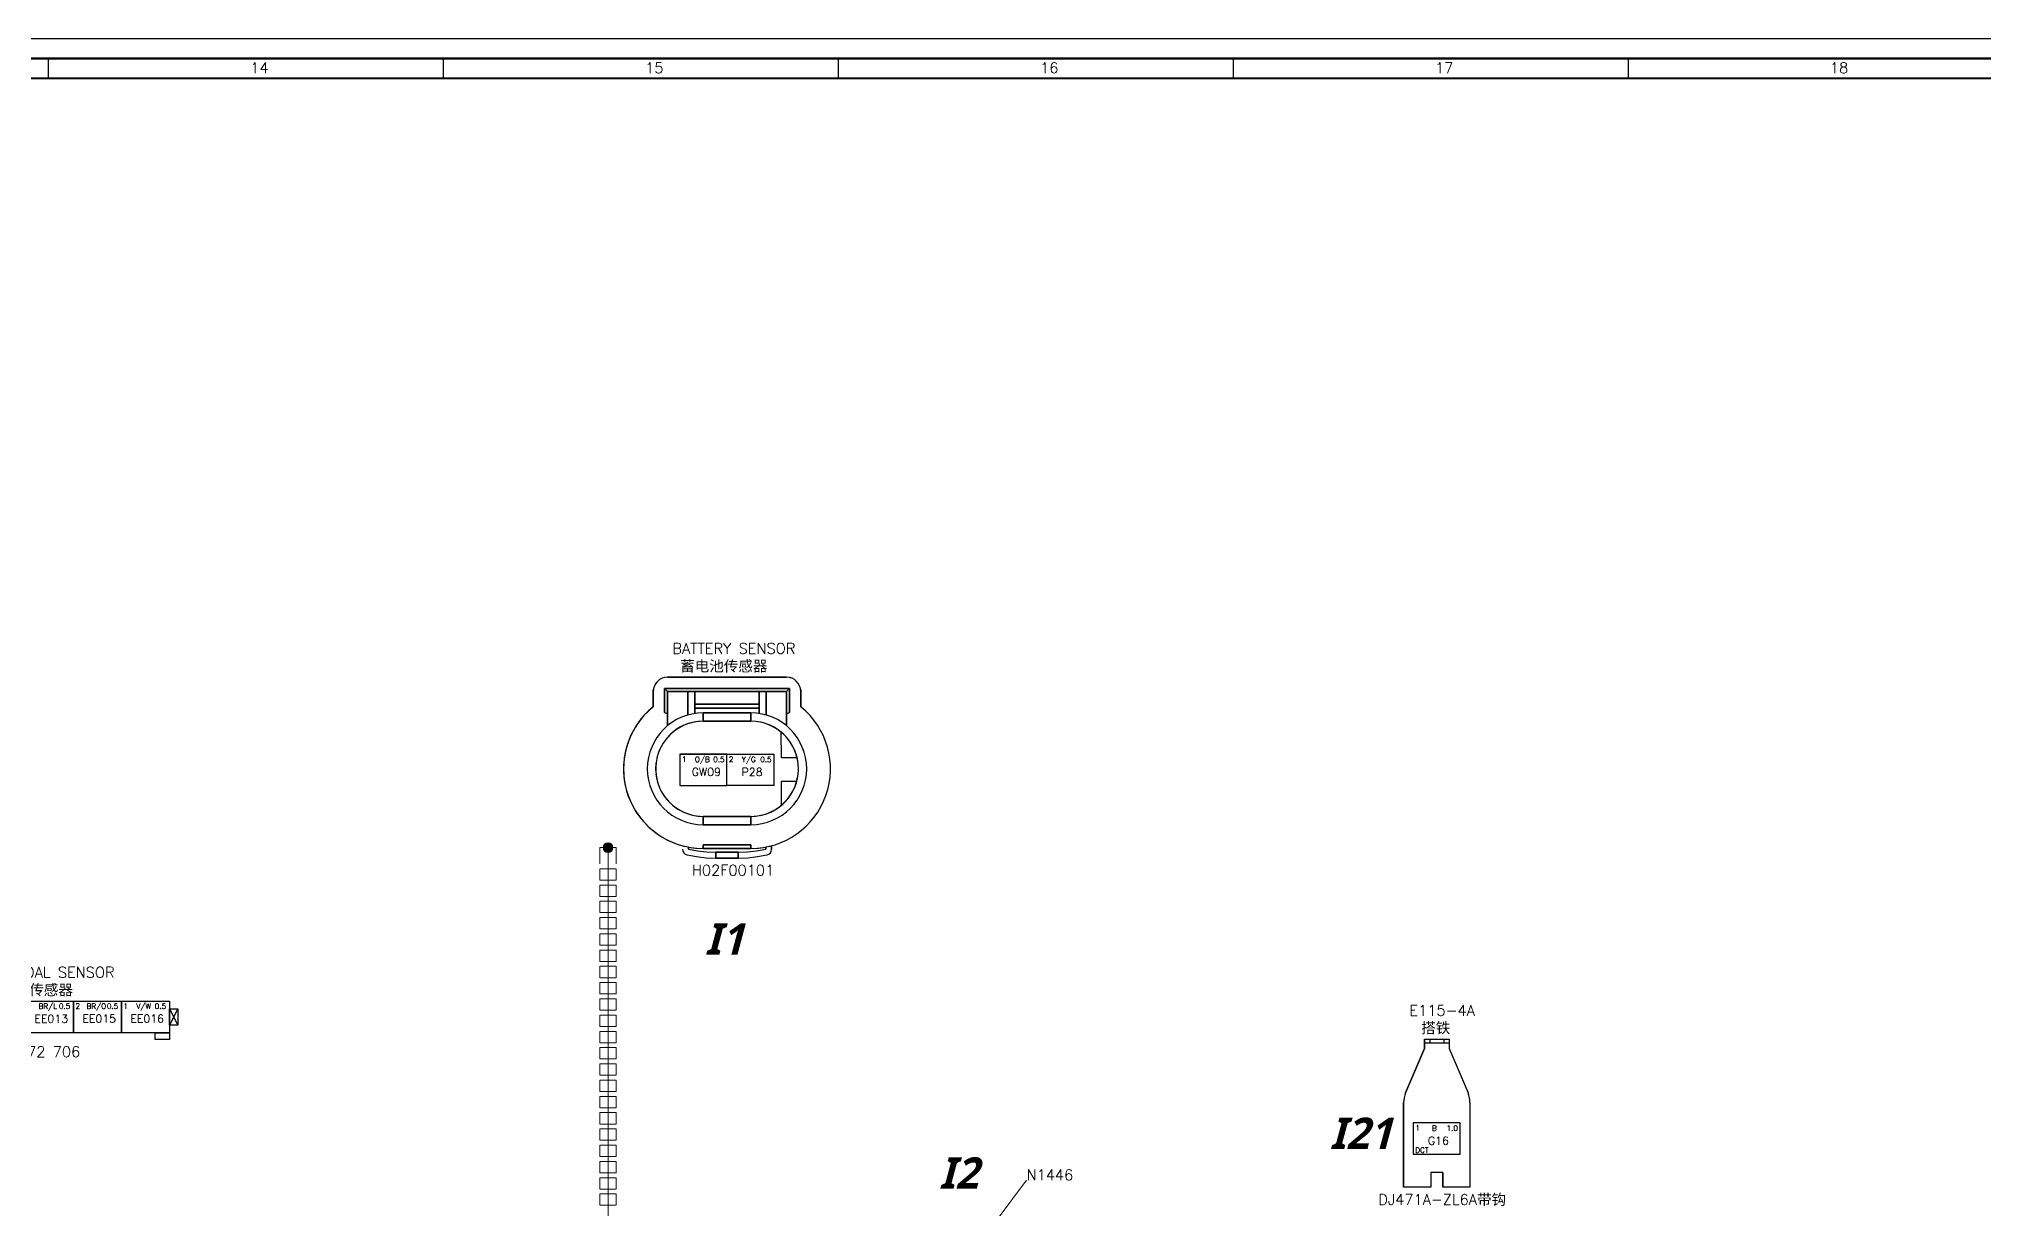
# Model space of a CAD drawing. Header units: millimetres. Extents: x 6 to 3615, y 6 to 858.
# Drawn here: x 1339.8 to 1838, y 557.9 to 857.5 of the extents above; entities that cross this region are included whole.
import ezdxf

# ---------------------------------------------------------------- set-up
doc = ezdxf.new("R2010")
doc.units = ezdxf.units.MM
doc.styles.add('SegoeUIBoldItalic_Style', font='segoeuiz.ttf')
doc.styles.add('Simplex_Style', font='simplex_.ttf')

msp = doc.modelspace()

# ---------------------------------------------------------------- hatches: boundary and pattern name
h = msp.add_hatch(color=0)
edge = h.paths.add_edge_path()
edge.add_arc((1485.65, 650.27), 1.25, 0, 360)
h = msp.add_hatch(color=0)
edge = h.paths.add_edge_path()
edge.add_arc((1485.65, 650.27), 1.25, 0, 360)

# ---------------------------------------------------------------- linework, layer by layer
at = {"color": 0, "linetype": 'Continuous', "lineweight": 30, "flags": 128}
for points in [[(3615.15, 857.52), (1208.83, 857.52)], [(1342.32, 847.4), (1342.32, 852.46)], [(1443.51, 847.4), (1443.51, 852.46)], [(1544.7, 847.4), (1544.7, 852.46)], [(1645.9, 847.4), (1645.9, 852.46)], [(1747.09, 847.4), (1747.09, 852.46)], [(31.89, 847.4), (3610.09, 847.4)], [(3610.09, 847.43), (1234.13, 847.43)], [(3610.09, 847.43), (1234.13, 847.43)], [(1500.9, 693.93), (1500.16, 693.86), (1499.48, 693.65), (1498.85, 693.31), (1498.32, 692.86), (1497.87, 692.32), (1497.53, 691.7), (1497.32, 691.02), (1497.24, 690.28)], [(1500.9, 693.93), (1500.16, 693.86), (1499.48, 693.65), (1498.85, 693.31), (1498.32, 692.86), (1497.87, 692.32), (1497.53, 691.7), (1497.32, 691.02), (1497.24, 690.28)], [(1498.06, 692.59), (1497.77, 692.16)], [(1500.13, 693.85), (1499.52, 693.66)], [(1535.04, 690.28), (1534.96, 691.02), (1534.75, 691.7), (1534.41, 692.32), (1533.97, 692.86), (1533.42, 693.31), (1532.8, 693.65), (1532.12, 693.86), (1531.38, 693.93)], [(1535.04, 690.28), (1534.96, 691.02), (1534.75, 691.7), (1534.41, 692.32), (1533.97, 692.86), (1533.42, 693.31), (1532.8, 693.65), (1532.12, 693.86), (1531.38, 693.93)], [(1532.59, 693.73), (1532.17, 693.84)], [(1534.48, 692.21), (1533.87, 692.95)], [(1497.32, 691.03), (1497.24, 690.74)], [(1497.31, 691.01), (1497.24, 690.73)], [(1497.24, 690.74), (1497.24, 690.68), (1497.24, 690.74), (1497.24, 686.38), (1497.24, 690.28), (1497.24, 686.38)], [(1497.24, 690.68), (1497.24, 690.28), (1497.24, 690.68), (1497.26, 690.68)], [(1497.26, 690.62), (1497.24, 690.25)], [(1497.42, 691.4), (1497.33, 691.07)], [(1500.9, 690.28), (1500.9, 684.52), (1500.9, 690.28), (1500.14, 691.04), (1532.14, 691.04), (1531.38, 690.28), (1532.14, 691.04), (1500.14, 691.04), (1500.9, 690.28), (1531.38, 690.28), (1500.9, 690.28), (1531.38, 690.28), (1531.38, 684.52), (1532.14, 684.92), (1531.38, 684.52), (1531.38, 690.28), (1531.38, 681.49), (1531.38, 684.52), (1531.38, 681.49)], [(1524.37, 686.01), (1507.91, 686.01), (1524.37, 686.01), (1507.91, 686.01), (1507.91, 690.28), (1506.08, 690.28), (1506.08, 688.14), (1506.08, 690.28), (1502.42, 690.28), (1507.91, 690.28), (1507.91, 687.07), (1507.91, 690.28)], [(1526.2, 688.14), (1526.2, 684.23), (1526.2, 690.28), (1526.2, 688.14), (1526.2, 690.28)], [(1534.96, 691.06), (1534.88, 691.37)], [(1535.04, 690.74), (1534.96, 691.03)], [(1535.04, 690.74), (1534.97, 691.02)], [(1535.02, 690.68), (1535.04, 690.68), (1535.04, 690.74), (1535.04, 690.68), (1535.04, 690.74)], [(1497.19, 686.33), (1496.11, 685.39), (1495.1, 684.39), (1494.17, 683.33), (1493.33, 682.21), (1492.57, 681.04), (1491.89, 679.82), (1491.29, 678.57), (1490.79, 677.28), (1490.37, 675.96), (1490.04, 674.61), (1489.8, 673.24), (1489.66, 671.85), (1489.61, 670.45), (1489.66, 669.04), (1489.81, 667.63), (1490.06, 666.22), (1490.41, 664.83), (1490.85, 663.48), (1491.37, 662.17), (1491.99, 660.91), (1492.68, 659.7), (1493.46, 658.54), (1494.3, 657.44), (1495.22, 656.41), (1496.21, 655.43), (1497.27, 654.53), (1498.38, 653.7), (1499.55, 652.94), (1500.78, 652.26), (1502.06, 651.67), (1503.38, 651.16), (1504.75, 650.74)], [(1497.19, 686.33), (1495.98, 685.27), (1494.86, 684.13), (1493.85, 682.92), (1492.95, 681.64), (1492.15, 680.3), (1491.45, 678.91), (1490.86, 677.48), (1490.39, 676.01), (1490.02, 674.5), (1489.78, 672.97), (1489.64, 671.42), (1489.63, 669.87), (1489.73, 668.3), (1489.96, 666.74), (1490.31, 665.18), (1490.79, 663.65), (1491.39, 662.15), (1492.09, 660.72), (1492.9, 659.36), (1493.8, 658.08), (1494.79, 656.88), (1495.87, 655.76), (1497.03, 654.73), (1498.26, 653.79), (1499.55, 652.94), (1500.91, 652.2), (1502.33, 651.55), (1503.79, 651.02), (1505.3, 650.6), (1506.85, 650.29), (1508.43, 650.1), (1510.04, 650.04)], [(1497.19, 686.33), (1495.98, 685.27), (1494.86, 684.13), (1493.85, 682.92), (1492.95, 681.64), (1492.15, 680.3), (1491.45, 678.91), (1490.86, 677.48), (1490.39, 676.01), (1490.02, 674.5), (1489.78, 672.97), (1489.64, 671.42), (1489.63, 669.87), (1489.73, 668.3), (1489.96, 666.74), (1490.31, 665.18), (1490.79, 663.65), (1491.39, 662.15), (1492.09, 660.72), (1492.9, 659.36), (1493.8, 658.08), (1494.79, 656.88), (1495.87, 655.76), (1497.03, 654.73), (1498.26, 653.79), (1499.55, 652.94), (1500.91, 652.2), (1502.33, 651.55), (1503.79, 651.02), (1505.3, 650.6), (1506.85, 650.29), (1508.43, 650.1), (1510.04, 650.04)], [(1510.04, 684.79), (1508.58, 684.72), (1507.16, 684.5), (1505.78, 684.15), (1504.47, 683.66), (1503.21, 683.06), (1502.03, 682.34), (1500.93, 681.52), (1499.91, 680.59), (1498.99, 679.58), (1498.16, 678.47), (1497.45, 677.29), (1496.84, 676.04), (1496.36, 674.72), (1496.01, 673.35), (1495.79, 671.93), (1495.71, 670.46), (1495.79, 669), (1496.01, 667.58), (1496.36, 666.2), (1496.84, 664.89), (1497.45, 663.64), (1498.16, 662.46), (1498.99, 661.35), (1499.91, 660.33), (1500.93, 659.41), (1502.03, 658.58), (1503.21, 657.86), (1504.47, 657.26), (1505.78, 656.78), (1507.16, 656.43), (1508.58, 656.21), (1510.04, 656.14)], [(1510.04, 684.79), (1508.58, 684.72), (1507.16, 684.5), (1505.78, 684.15), (1504.47, 683.66), (1503.21, 683.06), (1502.03, 682.34), (1500.93, 681.52), (1499.91, 680.59), (1498.99, 679.58), (1498.16, 678.47), (1497.45, 677.29), (1496.84, 676.04), (1496.36, 674.72), (1496.01, 673.35), (1495.79, 671.93), (1495.71, 670.46), (1495.79, 669), (1496.01, 667.58), (1496.36, 666.2), (1496.84, 664.89), (1497.45, 663.64), (1498.16, 662.46), (1498.99, 661.35), (1499.91, 660.33), (1500.93, 659.41), (1502.03, 658.58), (1503.21, 657.86), (1504.47, 657.26), (1505.78, 656.78), (1507.16, 656.43), (1508.58, 656.21), (1510.04, 656.14)], [(1510.04, 684.79), (1508.58, 684.72), (1507.16, 684.5), (1505.78, 684.15), (1504.47, 683.66), (1503.21, 683.06), (1502.03, 682.34), (1500.93, 681.52), (1499.91, 680.59), (1498.99, 679.58), (1498.16, 678.47), (1497.45, 677.29), (1496.84, 676.04), (1496.36, 674.72), (1496.01, 673.35), (1495.79, 671.93), (1495.71, 670.46), (1495.79, 669), (1496.01, 667.58), (1496.36, 666.2), (1496.84, 664.89), (1497.45, 663.64), (1498.16, 662.46), (1498.99, 661.35), (1499.91, 660.33), (1500.93, 659.41), (1502.03, 658.58), (1503.21, 657.86), (1504.47, 657.26), (1505.78, 656.78), (1507.16, 656.43), (1508.58, 656.21), (1510.04, 656.14)], [(1510.05, 682.66), (1508.67, 682.58), (1507.3, 682.34), (1505.97, 681.95), (1504.68, 681.41)], [(1510.05, 682.66), (1508.67, 682.58), (1507.3, 682.35), (1505.97, 681.96), (1504.68, 681.42)], [(1508.19, 682.52), (1506.45, 682.11)], [(1507.91, 686.01), (1507.91, 684.63), (1507.91, 686.01), (1507.91, 684.62)], [(1508.17, 682.51), (1508.06, 682.49)], [(1510.02, 682.66), (1509.08, 682.62), (1508.14, 682.51)], [(1510.02, 682.66), (1509.08, 682.62), (1508.14, 682.51)], [(1522.23, 650.04), (1523.84, 650.1), (1525.43, 650.29), (1526.97, 650.6), (1528.48, 651.02), (1529.95, 651.55), (1531.36, 652.2), (1532.72, 652.94), (1534.02, 653.79), (1535.25, 654.73), (1536.41, 655.76), (1537.48, 656.88), (1538.48, 658.08), (1539.38, 659.36), (1540.18, 660.72), (1540.89, 662.15), (1541.49, 663.65), (1541.96, 665.18), (1542.32, 666.74), (1542.54, 668.3), (1542.65, 669.87), (1542.64, 671.42), (1542.5, 672.97), (1542.25, 674.5), (1541.89, 676.01), (1541.41, 677.48), (1540.83, 678.91), (1540.13, 680.3), (1539.33, 681.64), (1538.42, 682.92), (1537.41, 684.13), (1536.3, 685.27), (1535.09, 686.33)], [(1522.23, 650.04), (1523.84, 650.1), (1525.43, 650.29), (1526.97, 650.6), (1528.48, 651.02), (1529.95, 651.55), (1531.36, 652.2), (1532.72, 652.94), (1534.02, 653.79), (1535.25, 654.73), (1536.41, 655.76), (1537.48, 656.88), (1538.48, 658.08), (1539.38, 659.36), (1540.18, 660.72), (1540.89, 662.15), (1541.49, 663.65), (1541.96, 665.18), (1542.32, 666.74), (1542.54, 668.3), (1542.65, 669.87), (1542.64, 671.42), (1542.5, 672.97), (1542.25, 674.5), (1541.89, 676.01), (1541.41, 677.48), (1540.83, 678.91), (1540.13, 680.3), (1539.33, 681.64), (1538.42, 682.92), (1537.41, 684.13), (1536.3, 685.27), (1535.09, 686.33)], [(1522.23, 656.14), (1523.7, 656.21), (1525.12, 656.43), (1526.49, 656.78), (1527.81, 657.26), (1529.06, 657.86), (1530.24, 658.58), (1531.35, 659.41), (1532.36, 660.33), (1533.29, 661.35), (1534.11, 662.46), (1534.83, 663.64), (1535.43, 664.89), (1535.92, 666.2), (1536.27, 667.58), (1536.49, 669), (1536.56, 670.46), (1536.49, 671.93), (1536.27, 673.35), (1535.92, 674.72), (1535.43, 676.04), (1534.83, 677.29), (1534.11, 678.47), (1533.29, 679.58), (1532.36, 680.59), (1531.35, 681.52), (1530.24, 682.34), (1529.06, 683.06), (1527.81, 683.66), (1526.49, 684.15), (1525.12, 684.5), (1523.7, 684.72), (1522.23, 684.79)], [(1522.23, 656.14), (1523.7, 656.21), (1525.12, 656.43), (1526.49, 656.78), (1527.81, 657.26), (1529.06, 657.86), (1530.24, 658.58), (1531.35, 659.41), (1532.36, 660.33), (1533.29, 661.35), (1534.11, 662.46), (1534.83, 663.64), (1535.43, 664.89), (1535.92, 666.2), (1536.27, 667.58), (1536.49, 669), (1536.56, 670.46), (1536.49, 671.93), (1536.27, 673.35), (1535.92, 674.72), (1535.43, 676.04), (1534.83, 677.29), (1534.11, 678.47), (1533.29, 679.58), (1532.36, 680.59), (1531.35, 681.52), (1530.24, 682.34), (1529.06, 683.06), (1527.81, 683.66), (1526.49, 684.15), (1525.12, 684.5), (1523.7, 684.72), (1522.23, 684.79)], [(1527.2, 681.6), (1526.01, 682.06), (1524.77, 682.39), (1523.51, 682.59), (1522.23, 682.66)], [(1527.2, 681.6), (1526.01, 682.06), (1524.77, 682.39), (1523.51, 682.59), (1522.23, 682.66)], [(1524.81, 682.38), (1523.91, 682.54)], [(1524.37, 684.63), (1524.37, 686.01), (1524.37, 684.62)], [(1500.43, 677.97), (1499.78, 677.06), (1499.23, 676.11), (1498.77, 675.13), (1498.41, 674.12), (1498.13, 673.09), (1497.95, 672.04), (1497.86, 670.99), (1497.86, 669.93), (1497.95, 668.88), (1498.13, 667.84), (1498.41, 666.81), (1498.77, 665.81), (1499.22, 664.83), (1499.77, 663.9), (1500.4, 663), (1501.12, 662.15)], [(1500.43, 677.97), (1499.78, 677.06), (1499.23, 676.11), (1498.77, 675.13), (1498.41, 674.12), (1498.13, 673.09), (1497.95, 672.04), (1497.86, 670.99), (1497.86, 669.93), (1497.95, 668.88), (1498.13, 667.84), (1498.41, 666.81), (1498.77, 665.81), (1499.22, 664.83), (1499.77, 663.9), (1500.4, 663), (1501.12, 662.15)], [(1506.49, 682.13), (1505.6, 681.83), (1504.74, 681.45), (1503.92, 681.01), (1503.14, 680.52), (1502.39, 679.96), (1501.69, 679.35), (1501.03, 678.68), (1500.42, 677.97)], [(1504.7, 681.42), (1503.49, 680.74), (1502.36, 679.94), (1501.34, 679.01), (1500.43, 677.97)], [(1505.09, 681.61), (1504.22, 681.18), (1503.39, 680.68)], [(1534.39, 671.53), (1534.26, 672.52), (1534.05, 673.48), (1533.78, 674.42), (1533.42, 675.32), (1533.01, 676.19), (1532.52, 677.02), (1531.98, 677.8), (1531.37, 678.54), (1530.71, 679.24), (1530, 679.87), (1529.23, 680.46), (1528.42, 680.98), (1527.57, 681.43), (1526.67, 681.83), (1525.74, 682.15), (1524.77, 682.39)], [(1525.5, 682.21), (1524.95, 682.35)], [(1530.72, 679.23), (1529.87, 679.97), (1528.97, 680.63), (1528.01, 681.21), (1526.99, 681.69)], [(1534.07, 673.4), (1533.65, 674.74), (1533.09, 676.01), (1532.4, 677.2), (1531.58, 678.3), (1530.63, 679.3), (1529.58, 680.19), (1528.43, 680.96), (1527.18, 681.61)], [(1534.12, 673.24), (1530.07, 673.24), (1530.05, 679.82)], [(1499.16, 675.97), (1498.58, 674.64), (1498.16, 673.24)], [(1504.09, 674.19), (1504.09, 666.17), (1516.11, 666.17), (1516.11, 674.19), (1504.09, 674.19), (1516.11, 674.19)], [(1534.17, 673), (1533.93, 673.92), (1533.62, 674.83), (1533.25, 675.7), (1532.81, 676.54)], [(1534.07, 667.52), (1534.33, 668.93), (1534.43, 670.36), (1534.36, 671.79), (1534.12, 673.2)], [(1534.07, 667.53), (1534.33, 668.93), (1534.43, 670.36), (1534.36, 671.78), (1534.12, 673.18)], [(1497.92, 671.73), (1497.85, 670.57), (1497.9, 669.41)], [(1497.91, 671.7), (1497.85, 670.56), (1497.89, 669.42)], [(1497.94, 671.96), (1497.91, 671.68)], [(1497.92, 669.11), (1498.07, 668.14), (1498.3, 667.18)], [(1498.08, 668.11), (1498.35, 667), (1498.73, 665.91)], [(1525.2, 658.63), (1526.28, 658.96), (1527.34, 659.39), (1528.35, 659.91), (1529.3, 660.53), (1530.2, 661.23), (1531.02, 662.01), (1531.77, 662.87), (1532.44, 663.79), (1533.02, 664.77), (1533.5, 665.8), (1533.89, 666.87), (1534.17, 667.97), (1534.35, 669.09)], [(1533.39, 665.54), (1533.9, 666.89), (1534.23, 668.28)], [(1499.66, 664.08), (1500.12, 663.37), (1500.63, 662.71), (1501.19, 662.08)], [(1500.6, 662.74), (1501.52, 661.74)], [(1527.18, 659.32), (1528.43, 659.96), (1529.58, 660.73), (1530.63, 661.63), (1531.58, 662.63), (1532.4, 663.73), (1533.09, 664.92), (1533.65, 666.19), (1534.07, 667.52)], [(1528.69, 660.12), (1529.57, 660.72), (1530.4, 661.4), (1531.16, 662.15), (1531.85, 662.97)], [(1534.01, 667.24), (1530, 667.24), (1530, 661.08)], [(1500.96, 662.32), (1502.2, 661.13), (1503.58, 660.12), (1505.09, 659.32), (1506.7, 658.74)], [(1501.11, 662.15), (1501.92, 661.37), (1502.79, 660.66), (1503.71, 660.04), (1504.7, 659.5)], [(1504.67, 659.51), (1505.67, 659.08), (1506.7, 658.73)], [(1504.68, 659.51), (1505.97, 658.97), (1507.3, 658.59), (1508.67, 658.35), (1510.05, 658.27)], [(1504.68, 659.51), (1505.97, 658.97), (1507.3, 658.59), (1508.67, 658.35), (1510.05, 658.27)], [(1508.35, 658.38), (1510.02, 658.26)], [(1508.35, 658.38), (1510.02, 658.27)], [(1510.04, 658.27), (1510.04, 656.4), (1510.04, 658.27), (1522.23, 658.27), (1522.23, 656.4), (1522.23, 658.27), (1522.28, 658.27)], [(1522.21, 658.27), (1523.51, 658.33), (1524.79, 658.54)], [(1522.23, 658.27), (1523.51, 658.34), (1524.77, 658.54), (1526.01, 658.86), (1527.2, 659.33)], [(1522.23, 658.27), (1523.51, 658.34), (1524.77, 658.54), (1526.01, 658.87), (1527.2, 659.33)], [(1522.26, 658.27), (1523.92, 658.38)], [(1524.75, 658.53), (1525.65, 658.76)], [(1522.23, 656.14), (1510.04, 656.14), (1522.23, 656.14), (1522.23, 656.4), (1522.23, 656.14), (1510.04, 656.14), (1510.04, 656.4), (1510.04, 656.14)], [(1504.7, 649.9), (1504.79, 649.39), (1505.04, 648.95), (1505.41, 648.61), (1505.89, 648.41)], [(1504.7, 649.9), (1504.79, 649.39), (1505.04, 648.95), (1505.41, 648.61), (1505.89, 648.41)], [(1504.7, 649.9), (1504.79, 649.39), (1505.04, 648.95), (1505.41, 648.61), (1505.89, 648.41)], [(1504.71, 650.75), (1505.45, 650.56)], [(1505.9, 648.41), (1508.33, 647.96), (1510.78, 647.69), (1513.24, 647.6)], [(1505.9, 648.41), (1508.33, 647.96), (1510.78, 647.69), (1513.24, 647.6)], [(1505.9, 648.41), (1508.33, 647.96), (1510.78, 647.69), (1513.24, 647.6)], [(1506.14, 650.41), (1508.08, 650.13), (1510.04, 650.03)], [(1506.23, 650.4), (1506.23, 649.9), (1506.23, 650.4), (1506.17, 650.41)], [(1506.23, 649.9), (1508.55, 649.47), (1510.89, 649.21), (1513.24, 649.12)], [(1506.23, 649.9), (1508.55, 649.47), (1510.89, 649.21), (1513.24, 649.12)], [(1506.23, 649.9), (1508.55, 649.47), (1510.89, 649.21), (1513.24, 649.12)], [(1522.23, 650.04), (1510.04, 650.04), (1522.23, 650.04), (1522.23, 650.95), (1522.23, 650.04), (1510.04, 650.04), (1510.04, 650.95), (1522.23, 650.95), (1510.04, 650.95), (1510.04, 650.04)], [(1519.03, 647.6), (1513.24, 647.6), (1519.03, 647.6), (1519.03, 649.12), (1519.03, 647.6), (1513.24, 647.6), (1513.24, 649.12), (1513.24, 647.6)], [(1519.03, 649.12), (1521.39, 649.21), (1523.73, 649.47), (1526.05, 649.9)], [(1519.03, 649.12), (1521.39, 649.21), (1523.73, 649.47), (1526.05, 649.9)], [(1519.03, 649.12), (1521.39, 649.21), (1523.73, 649.47), (1526.05, 649.9)], [(1519.03, 647.6), (1521.5, 647.69), (1523.96, 647.96), (1526.38, 648.41)], [(1519.03, 647.6), (1521.5, 647.69), (1523.96, 647.96), (1526.38, 648.41)], [(1519.03, 647.6), (1521.5, 647.69), (1523.96, 647.96), (1526.38, 648.41)], [(1522.23, 650.03), (1524.19, 650.13), (1526.14, 650.41)], [(1526.05, 650.4), (1526.05, 649.9), (1526.05, 650.4), (1526.09, 650.41)], [(1526.36, 648.51), (1526.37, 648.48)], [(1526.39, 648.41), (1526.86, 648.61), (1527.24, 648.95), (1527.48, 649.39), (1527.57, 649.9)], [(1526.39, 648.41), (1526.86, 648.61), (1527.24, 648.95), (1527.48, 649.39), (1527.57, 649.9)], [(1526.84, 650.57), (1527.57, 650.75)], [(1373.28, 608.91), (1375.4, 604.78)], [(1375.4, 608.91), (1373.28, 604.78)], [(1690.01, 587.39), (1694.86, 598.8), (1690.01, 587.39)], [(1694.86, 601.2), (1694.86, 598.8), (1694.86, 600.19)], [(1696.23, 601.2), (1696.23, 600.19)], [(1699.8, 601.2), (1699.8, 600.19)], [(1701.16, 600.19), (1701.16, 598.8), (1706.01, 587.39)], [(1699.59, 567), (1696.44, 567), (1696.44, 563.22), (1689.51, 563.22), (1689.51, 584.92), (1689.51, 563.22)], [(1706.51, 584.92), (1706.51, 563.22), (1699.59, 563.22), (1699.59, 567), (1699.59, 563.22)], [(1691.98, 579.71), (1691.98, 571.71), (1703.98, 571.71), (1703.98, 579.71), (1691.98, 579.71)]]:
    msp.add_lwpolyline(points, dxfattribs=at)
at = {"color": 0, "linetype": 'Continuous', "lineweight": 70, "flags": 128}
msp.add_lwpolyline([(3610.09, 852.46), (26.83, 852.46)], dxfattribs=at)
at = {"color": 0, "linetype": 'Continuous', "lineweight": 30, "flags": 128}
for points in [[(1500.9, 693.93), (1531.38, 693.93), (1500.9, 693.93)], [(1500.9, 684.52), (1500.14, 684.92), (1500.14, 691.04), (1500.14, 684.92), (1500.9, 684.52), (1500.9, 681.49), (1500.9, 684.52)], [(1506.08, 688.14), (1506.08, 684.23), (1506.08, 688.14)], [(1524.37, 690.28), (1524.37, 687.07), (1524.37, 690.28), (1529.86, 690.28), (1524.37, 690.28)], [(1532.14, 691.04), (1532.14, 684.92), (1532.14, 691.04)], [(1535.04, 690.68), (1535.04, 690.28), (1535.04, 690.68)], [(1535.04, 690.28), (1535.04, 686.38), (1535.04, 690.28)], [(1524.37, 687.07), (1507.91, 687.07), (1524.37, 687.07), (1524.37, 686.01), (1524.37, 687.07)], [(1507.91, 687.07), (1507.91, 686.01), (1507.91, 687.07)], [(1510.04, 684.79), (1510.04, 684.53), (1510.04, 684.79), (1522.23, 684.79), (1510.04, 684.79)], [(1522.23, 682.66), (1510.04, 682.66), (1522.23, 682.66), (1522.23, 684.79), (1522.23, 682.66)], [(1510.04, 684.53), (1510.04, 682.66), (1510.04, 684.53)], [(1521.02, 686.01), (1511.26, 686.01), (1521.02, 686.01)], [(1528.14, 666.17), (1516.11, 666.17), (1516.11, 674.19), (1528.14, 674.19), (1528.14, 666.17)], [(1522.23, 658.27), (1510.04, 658.27), (1522.23, 658.27), (1510.04, 658.27), (1522.23, 658.27)], [(1519.03, 649.12), (1513.24, 649.12), (1519.03, 649.12)], [(1527.57, 650.75), (1527.57, 649.9), (1527.57, 650.75)], [(1336.44, 610.95), (1348.72, 610.95), (1348.72, 602.76), (1336.44, 602.76), (1336.44, 610.95)], [(1348.72, 610.95), (1361, 610.95), (1361, 602.76), (1348.72, 602.76), (1348.72, 610.95)], [(1361, 610.95), (1373.28, 610.95), (1373.28, 602.76), (1361, 602.76), (1361, 610.95)], [(1373.28, 608.91), (1375.4, 608.91), (1375.4, 604.78), (1373.28, 604.78), (1373.28, 608.91)], [(1369.64, 602.76), (1373.28, 602.76), (1373.28, 601.09), (1369.64, 601.09), (1369.64, 602.76)], [(1694.86, 601.2), (1701.16, 601.2), (1701.16, 600.19), (1694.86, 600.19), (1694.86, 601.2)]]:
    msp.add_lwpolyline(points, close=True, dxfattribs=at)
at = {"color": 0, "linetype": 'Continuous', "lineweight": 13, "flags": 128}
for points in [[(1487.73, 650.27), (1483.57, 650.27)], [(1483.57, 650.27), (1483.57, 646.1)], [(1487.73, 650.27), (1487.73, 646.1)], [(1487.73, 641.93), (1487.73, 644.85), (1483.57, 644.85), (1483.57, 641.93), (1487.73, 641.93)], [(1487.73, 637.77), (1487.73, 640.68), (1483.57, 640.68), (1483.57, 637.77), (1487.73, 637.77)], [(1487.73, 633.6), (1487.73, 636.52), (1483.57, 636.52), (1483.57, 633.6), (1487.73, 633.6)], [(1487.73, 629.43), (1487.73, 632.35), (1483.57, 632.35), (1483.57, 629.43), (1487.73, 629.43)], [(1487.73, 625.27), (1487.73, 628.18), (1483.57, 628.18), (1483.57, 625.27), (1487.73, 625.27)], [(1487.73, 621.1), (1487.73, 624.02), (1483.57, 624.02), (1483.57, 621.1), (1487.73, 621.1)], [(1487.73, 616.93), (1487.73, 619.85), (1483.57, 619.85), (1483.57, 616.93), (1487.73, 616.93)], [(1487.73, 612.77), (1487.73, 615.68), (1483.57, 615.68), (1483.57, 612.77), (1487.73, 612.77)], [(1487.73, 608.6), (1487.73, 611.52), (1483.57, 611.52), (1483.57, 608.6), (1487.73, 608.6)], [(1487.73, 604.43), (1487.73, 607.35), (1483.57, 607.35), (1483.57, 604.43), (1487.73, 604.43)], [(1487.73, 600.27), (1487.73, 603.18), (1483.57, 603.18), (1483.57, 600.27), (1487.73, 600.27)], [(1487.73, 596.1), (1487.73, 599.02), (1483.57, 599.02), (1483.57, 596.1), (1487.73, 596.1)], [(1487.73, 591.93), (1487.73, 594.85), (1483.57, 594.85), (1483.57, 591.93), (1487.73, 591.93)], [(1487.73, 587.77), (1487.73, 590.68), (1483.57, 590.68), (1483.57, 587.77), (1487.73, 587.77)], [(1487.73, 583.6), (1487.73, 586.52), (1483.57, 586.52), (1483.57, 583.6), (1487.73, 583.6)], [(1487.73, 579.43), (1487.73, 582.35), (1483.57, 582.35), (1483.57, 579.43), (1487.73, 579.43)], [(1487.73, 575.27), (1487.73, 578.18), (1483.57, 578.18), (1483.57, 575.27), (1487.73, 575.27)], [(1487.73, 571.1), (1487.73, 574.02), (1483.57, 574.02), (1483.57, 571.1), (1487.73, 571.1)], [(1487.73, 566.93), (1487.73, 569.85), (1483.57, 569.85), (1483.57, 566.93), (1487.73, 566.93)], [(1487.73, 562.77), (1487.73, 565.68), (1483.57, 565.68), (1483.57, 562.77), (1487.73, 562.77)], [(1487.73, 558.6), (1487.73, 561.52), (1483.57, 561.52), (1483.57, 558.6), (1487.73, 558.6)]]:
    msp.add_lwpolyline(points, close=True, dxfattribs=at)
for points in [[(1485.65, 650.27), (1485.65, 425.27)], [(1585.65, 555.27), (1592.9, 565.02)]]:
    msp.add_lwpolyline(points, dxfattribs=at)
at = {"color": 0, "linetype": 'Continuous', "lineweight": 13}
msp.add_circle((1485.65, 650.27), 1.25, dxfattribs=at)
msp.add_circle((1485.65, 650.27), 1.25, dxfattribs=at)
at = {"color": 0, "linetype": 'Continuous', "lineweight": 30}
for centre, start, end in [((1695.87, 584.91), 157, -180), ((1700.15, 584.91), 0, 23)]:
    msp.add_arc(centre, 6.36, start, end, dxfattribs=at)

# ---------------------------------------------------------------- texts
at = {"color": 0, "linetype": 'Continuous', "style": 'Simplex_Style'}
for s, height, p in [('14', 2.733, (1393.98, 848.73)), ('15', 2.733, (1495.17, 848.73)), ('16', 2.733, (1596.37, 848.73)), ('17', 2.733, (1697.56, 848.73)), ('18', 2.733, (1798.75, 848.73)), ('BATTERY SENSOR', 2.7344, (1502.13, 699.93)), ('蓄电池传感器', 2.734, (1504.13, 695.43)), ('1', 1.37, (1504.59, 672.24)), ('O/B', 1.367, (1507.9, 672.2)), ('0.5', 1.367, (1512.6, 672.2)), ('2', 1.37, (1516.6, 672.21)), ('Y/G', 1.367, (1519.92, 672.17)), ('0.5', 1.367, (1524.62, 672.17)), ('GW09', 2.051, (1507.1, 668.65)), ('P28', 2.051, (1519.87, 668.62)), ('H02F00101', 2.734, (1507.13, 643.1)), ('ACCEL PEDAL SENSOR', 2.7344, (1318.44, 616.95)), ('加速踏板传感器', 2.734, (1322.44, 612.45)), ('BR/L', 1.367, (1339.73, 608.93)), ('0.5', 1.367, (1344.93, 608.93)), ('2', 1.37, (1349.2, 608.99)), ('BR/O', 1.367, (1352.02, 608.96)), ('0.5', 1.367, (1357.22, 608.96)), ('1', 1.37, (1361.48, 608.99)), ('V/W', 1.367, (1364.8, 608.96)), ('0.5', 1.367, (1369.5, 608.96)), ('E115-4A', 2.734, (1691.01, 607.2)), ('EE013', 2.051, (1338.68, 605.39)), ('EE015', 2.051, (1350.97, 605.41)), ('EE016', 2.051, (1363.25, 605.41)), ('搭铁', 2.734, (1694.01, 602.7)), ('3B0 972 706', 2.7344, (1325.44, 596.59)), ('1', 1.37, (1692.51, 577.74)), ('B', 1.37, (1696.79, 577.67)), ('1.0', 1.367, (1700.49, 577.67)), ('DCT', 1.367, (1692.49, 572.07)), ('G16', 2.051, (1695.74, 574.12)), ('N1446', 2.734, (1592.9, 565.02)), ('DJ471A-ZL6A带钩', 2.7344, (1683.01, 558.72))]:
    msp.add_text(s, height=height, dxfattribs=at).set_placement(p)
at = {"char_height": 8, "attachment_point": 1, "style": 'SegoeUIBoldItalic_Style'}
for s, insert in [('{\\fSegoe UI Semilight|b1|i1|c134|p34;\\C1;I1}', (1510.47, 630.87)), ('{\\fSegoe UI Semilight|b1|i1|c134|p34;\\C1;I21}', (1670.58, 581.06)), ('{\\fSegoe UI Semilight|b1|i1|c134|p34;\\C1;I2}', (1570.47, 570.87))]:
    msp.add_mtext_dynamic_manual_height_columns(s, width=42.6639, gutter_width=12.5, heights=[2.5], dxfattribs=dict(at, insert=insert))

doc.saveas('drawing.dxf')
